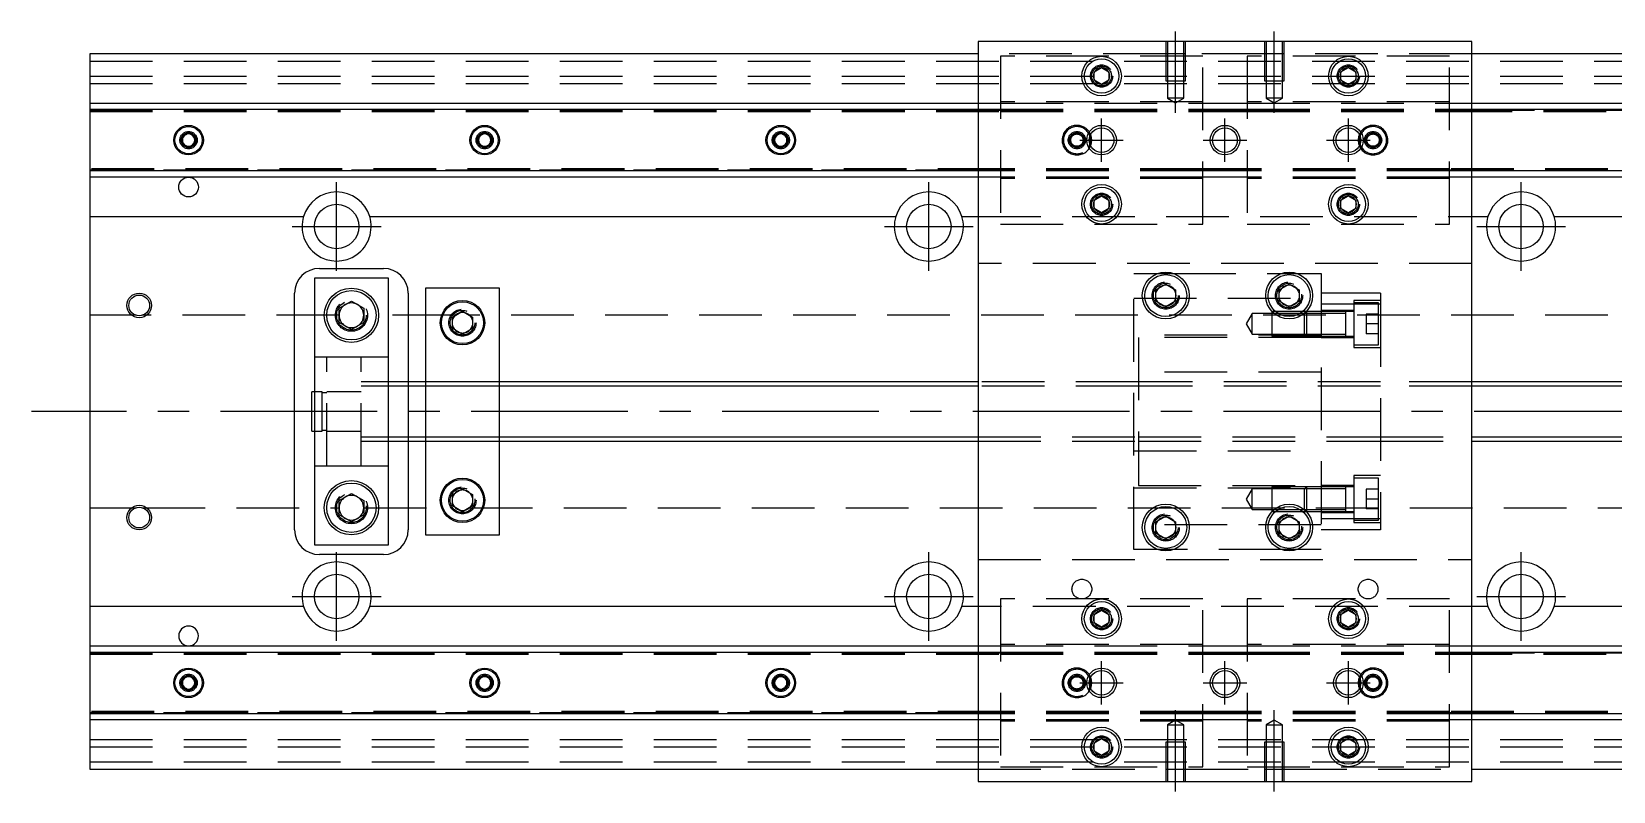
# Model space of a CAD drawing. Extents: x -12 to 629, y -256 to 77.
# Drawn here: x -11.8 to 308.7, y -77 to 77 of the extents above; entities that cross this region are included whole.
import ezdxf

# ---------------------------------------------------------------- set-up
doc = ezdxf.new("R2010")
doc.units = 0
doc.linetypes.add('CENTER', pattern=[50.8, 31.75, -6.35, 6.35, -6.35])
doc.linetypes.add('DASHED', pattern=[19.05, 12.7, -6.35])
doc.layers.get('0').update_dxf_attribs({"linetype": 'CONTINUOUS'})
doc.layers.add('CENTER', color=1, linetype='CENTER')

msp = doc.modelspace()

# ---------------------------------------------------------------- linework, layer by layer
at = {"color": 7, "linetype": 'CONTINUOUS'}
for p, q in [((280, 75), (180, 75)), ((180, 75), (180, -75)), ((280, -75), (280, 75)), ((0, 72.5), (0, 62.5)), ((180, 72.5), (0, 72.5)), ((460, 72.5), (280, 72.5)), ((203.5, 68.87), (205, 69.73)), ((203.5, 67.13), (203.5, 68.87)), ((205, 69.73), (206.5, 68.87)), ((206.5, 68.87), (206.5, 67.13)), ((253.5, 68.87), (255, 69.73)), ((253.5, 67.13), (253.5, 68.87)), ((255, 69.73), (256.5, 68.87)), ((256.5, 68.87), (256.5, 67.13)), ((205, 66.27), (203.5, 67.13)), ((206.5, 67.13), (205, 66.27)), ((255, 66.27), (253.5, 67.13)), ((256.5, 67.13), (255, 66.27)), ((0, 62.5), (180, 62.5)), ((0, 62.5), (0, 61.25)), ((0, 61.25), (180, 61.25)), ((0, 61.25), (0, 48.75)), ((280, 62.5), (460, 62.5)), ((280, 61.25), (460, 61.25)), ((18.75, 55.72), (20, 56.44)), ((18.75, 54.28), (18.75, 55.72)), ((20, 56.44), (21.25, 55.72)), ((21.25, 55.72), (21.25, 54.28)), ((78.75, 55.72), (80, 56.44)), ((78.75, 54.28), (78.75, 55.72)), ((80, 56.44), (81.25, 55.72)), ((81.25, 55.72), (81.25, 54.28)), ((138.75, 55.72), (140, 56.44)), ((138.75, 54.28), (138.75, 55.72)), ((140, 56.44), (141.25, 55.72)), ((141.25, 55.72), (141.25, 54.28)), ((20, 53.56), (18.75, 54.28)), ((21.25, 54.28), (20, 53.56)), ((80, 53.56), (78.75, 54.28)), ((81.25, 54.28), (80, 53.56)), ((140, 53.56), (138.75, 54.28)), ((141.25, 54.28), (140, 53.56)), ((180, 48.75), (0, 48.75)), ((0, 48.75), (0, 47.5)), ((460, 48.75), (280, 48.75)), ((180, 47.5), (0, 47.5)), ((0, 47.5), (0, 39.5)), ((460, 47.5), (280, 47.5)), ((203.5, 42.87), (205, 43.73)), ((203.5, 41.13), (203.5, 42.87)), ((205, 43.73), (206.5, 42.87)), ((206.5, 42.87), (206.5, 41.13)), ((253.5, 42.87), (255, 43.73)), ((253.5, 41.13), (253.5, 42.87)), ((255, 43.73), (256.5, 42.87)), ((256.5, 42.87), (256.5, 41.13)), ((0, 39.5), (43.29, 39.5)), ((0, 39.5), (0, -39.5)), ((56.71, 39.5), (163.29, 39.5)), ((176.71, 39.5), (180, 39.5)), ((205, 40.27), (203.5, 41.13)), ((206.5, 41.13), (205, 40.27)), ((255, 40.27), (253.5, 41.13)), ((256.5, 41.13), (255, 40.27)), ((280, 39.5), (283.29, 39.5)), ((296.71, 39.5), (403.29, 39.5)), ((46.5, 29), (59.5, 29)), ((45.5, 27), (45.5, -27)), ((60.5, 27), (45.5, 27)), ((60.5, -27), (60.5, 27)), ((216, 24.65), (218, 25.81)), ((218, 25.81), (220, 24.65)), ((241, 24.65), (243, 25.81)), ((243, 25.81), (245, 24.65)), ((41.5, -24), (41.5, 24)), ((64.5, 24), (64.5, 6)), ((68, 25), (68, 6)), ((83, 25), (68, 25)), ((83, 6), (83, 25)), ((216, 22.35), (216, 24.65)), ((220, 24.65), (220, 22.35)), ((241, 22.35), (241, 24.65)), ((245, 24.65), (245, 22.35)), ((50.5, 20.94), (53, 22.39)), ((50.5, 18.06), (50.5, 20.94)), ((53, 22.39), (55.5, 20.94)), ((55.5, 20.94), (55.5, 18.06)), ((73.5, 19.15), (75.5, 20.31)), ((75.5, 20.31), (77.5, 19.15)), ((218, 21.19), (216, 22.35)), ((220, 22.35), (218, 21.19)), ((243, 21.19), (241, 22.35)), ((245, 22.35), (243, 21.19)), ((53, 16.61), (50.5, 18.06)), ((55.5, 18.06), (53, 16.61)), ((73.5, 16.85), (73.5, 19.15)), ((75.5, 15.69), (73.5, 16.85)), ((77.5, 16.85), (75.5, 15.69)), ((77.5, 19.15), (77.5, 16.85)), ((254.5, 15.25), (254.5, 15.25)), ((45, 0), (45, 4)), ((45.5, 4), (45, 4)), ((180, 6), (60.5, 6)), ((410, 6), (280, 6)), ((45, -4), (45, 0)), ((45, -4), (45.5, -4)), ((60.5, -6), (180, -6)), ((64.5, -6), (64.5, -24)), ((68, -6), (68, -25)), ((83, -25), (83, -6)), ((280, -6), (410, -6)), ((73.5, -16.85), (75.5, -15.69)), ((75.5, -15.69), (77.5, -16.85)), ((254.5, -15.65), (254.5, -15.25)), ((50.5, -18.06), (53, -16.61)), ((50.5, -20.94), (50.5, -18.06)), ((53, -16.61), (55.5, -18.06)), ((55.5, -18.06), (55.5, -20.94)), ((73.5, -19.15), (73.5, -16.85)), ((75.5, -20.31), (73.5, -19.15)), ((77.5, -19.15), (75.5, -20.31)), ((77.5, -16.85), (77.5, -19.15)), ((53, -22.39), (50.5, -20.94)), ((55.5, -20.94), (53, -22.39)), ((216, -22.35), (218, -21.19)), ((216, -24.65), (216, -22.35)), ((218, -21.19), (220, -22.35)), ((220, -22.35), (220, -24.65)), ((241, -22.35), (243, -21.19)), ((241, -24.65), (241, -22.35)), ((243, -21.19), (245, -22.35)), ((245, -22.35), (245, -24.65)), ((254.5, -20.25), (254.5, -19.85)), ((68, -25), (83, -25)), ((218, -25.81), (216, -24.65)), ((220, -24.65), (218, -25.81)), ((243, -25.81), (241, -24.65)), ((245, -24.65), (243, -25.81)), ((45.5, -27), (60.5, -27)), ((59.5, -29), (46.5, -29)), ((0, -39.5), (0, -47.5)), ((43.29, -39.5), (0, -39.5)), ((163.29, -39.5), (56.71, -39.5)), ((180, -39.5), (176.71, -39.5)), ((203.5, -41.13), (205, -40.27)), ((203.5, -42.87), (203.5, -41.13)), ((205, -40.27), (206.5, -41.13)), ((206.5, -41.13), (206.5, -42.87)), ((253.5, -41.13), (255, -40.27)), ((253.5, -42.87), (253.5, -41.13)), ((255, -40.27), (256.5, -41.13)), ((256.5, -41.13), (256.5, -42.87)), ((283.29, -39.5), (280, -39.5)), ((403.29, -39.5), (296.71, -39.5)), ((205, -43.73), (203.5, -42.87)), ((206.5, -42.87), (205, -43.73)), ((255, -43.73), (253.5, -42.87)), ((256.5, -42.87), (255, -43.73)), ((0, -47.5), (180, -47.5)), ((0, -47.5), (0, -48.75)), ((280, -47.5), (460, -47.5)), ((0, -48.75), (180, -48.75)), ((0, -48.75), (0, -61.25)), ((280, -48.75), (460, -48.75)), ((18.75, -54.28), (20, -53.56)), ((18.75, -55.72), (18.75, -54.28)), ((20, -53.56), (21.25, -54.28)), ((21.25, -54.28), (21.25, -55.72)), ((78.75, -54.28), (80, -53.56)), ((78.75, -55.72), (78.75, -54.28)), ((80, -53.56), (81.25, -54.28)), ((81.25, -54.28), (81.25, -55.72)), ((138.75, -54.28), (140, -53.56)), ((138.75, -55.72), (138.75, -54.28)), ((140, -53.56), (141.25, -54.28)), ((141.25, -54.28), (141.25, -55.72)), ((20, -56.44), (18.75, -55.72)), ((21.25, -55.72), (20, -56.44)), ((80, -56.44), (78.75, -55.72)), ((81.25, -55.72), (80, -56.44)), ((140, -56.44), (138.75, -55.72)), ((141.25, -55.72), (140, -56.44)), ((180, -61.25), (0, -61.25)), ((0, -61.25), (0, -62.5)), ((180, -62.5), (0, -62.5)), ((0, -62.5), (0, -72.5)), ((460, -61.25), (280, -61.25)), ((460, -62.5), (280, -62.5)), ((203.5, -67.13), (205, -66.27)), ((203.5, -68.87), (203.5, -67.13)), ((205, -66.27), (206.5, -67.13)), ((206.5, -67.13), (206.5, -68.87)), ((253.5, -67.13), (255, -66.27)), ((253.5, -68.87), (253.5, -67.13)), ((255, -66.27), (256.5, -67.13)), ((256.5, -67.13), (256.5, -68.87)), ((205, -69.73), (203.5, -68.87)), ((206.5, -68.87), (205, -69.73)), ((255, -69.73), (253.5, -68.87)), ((256.5, -68.87), (255, -69.73)), ((0, -72.5), (180, -72.5)), ((280, -72.5), (460, -72.5)), ((180, -75), (280, -75))]:
    msp.add_line(p, q, dxfattribs=at)
at = {"color": 3, "linetype": 'DASHED'}
for p, q in [((218, 75), (218, 67)), ((218.35, 75), (218.35, 67)), ((221.65, 67), (221.65, 75)), ((222, 67), (222, 75)), ((238, 75), (238, 67)), ((238.35, 75), (238.35, 67)), ((241.65, 67), (241.65, 75)), ((242, 67), (242, 75)), ((0, 71), (460, 71)), ((218, 72.5), (180, 72.5)), ((225.5, 72), (184.5, 72)), ((184.5, 72), (184.5, 38)), ((222, 72.5), (218, 72.5)), ((238, 72.5), (222, 72.5)), ((225.5, 38), (225.5, 72)), ((275.5, 72), (234.5, 72)), ((234.5, 72), (234.5, 38)), ((242, 72.5), (238, 72.5)), ((280, 72.5), (242, 72.5)), ((275.5, 38), (275.5, 72)), ((0, 68), (460, 68)), ((203, 68), (203.02, 68.3)), ((256.97, 68.33), (257, 68)), ((0, 66.5), (460, 66.5)), ((218, 67), (222, 67)), ((218.35, 67), (218.35, 63.5)), ((221.65, 63.5), (221.65, 67)), ((238, 67), (242, 67)), ((238.35, 67), (238.35, 63.5)), ((241.65, 63.5), (241.65, 67)), ((0, 61.11), (180, 61.11)), ((0, 61.1), (184.5, 61.1)), ((180, 62.5), (184.5, 62.5)), ((180, 61.25), (184.5, 61.25)), ((180, 61.11), (184.5, 61.11)), ((225.5, 62.8), (184.5, 62.8)), ((184.5, 62.5), (225.5, 62.5)), ((184.5, 61.25), (225.5, 61.25)), ((184.5, 61.11), (225.5, 61.11)), ((184.5, 61.1), (225.5, 61.1)), ((221.65, 63.5), (218.35, 63.5)), ((218.35, 63.5), (220, 62.55)), ((220, 62.55), (221.65, 63.5)), ((225.5, 62.5), (234.5, 62.5)), ((225.5, 61.25), (234.5, 61.25)), ((225.5, 61.11), (234.5, 61.11)), ((225.5, 61.1), (234.5, 61.1)), ((275.5, 62.8), (234.5, 62.8)), ((234.5, 62.5), (275.5, 62.5)), ((234.5, 61.25), (275.5, 61.25)), ((234.5, 61.11), (275.5, 61.11)), ((234.5, 61.1), (275.5, 61.1)), ((241.65, 63.5), (238.35, 63.5)), ((238.35, 63.5), (240, 62.55)), ((240, 62.55), (241.65, 63.5)), ((275.5, 62.5), (280, 62.5)), ((275.5, 61.25), (280, 61.25)), ((275.5, 61.11), (280, 61.11)), ((275.5, 61.1), (460, 61.1)), ((280, 61.11), (460, 61.11)), ((0, 60.8), (184.5, 60.8)), ((184.5, 60.8), (225.5, 60.8)), ((225.5, 60.8), (234.5, 60.8)), ((234.5, 60.8), (275.5, 60.8)), ((275.5, 60.8), (460, 60.8)), ((18.5, 55), (18.52, 55.25)), ((81.48, 55.26), (81.5, 55)), ((138.5, 55), (138.52, 55.25)), ((198.75, 55.72), (200, 56.44)), ((198.75, 54.28), (198.75, 55.72)), ((200, 56.44), (201.25, 55.72)), ((201.25, 55.72), (201.25, 54.28)), ((201.48, 55.26), (201.5, 55)), ((258.5, 55), (258.52, 55.25)), ((258.75, 55.72), (260, 56.44)), ((258.75, 54.28), (258.75, 55.72)), ((260, 56.44), (261.25, 55.72)), ((261.25, 55.72), (261.25, 54.28)), ((200, 53.56), (198.75, 54.28)), ((201.25, 54.28), (200, 53.56)), ((260, 53.56), (258.75, 54.28)), ((261.25, 54.28), (260, 53.56)), ((184.5, 49.2), (0, 49.2)), ((184.5, 48.9), (0, 48.9)), ((180, 48.89), (0, 48.89)), ((184.5, 48.89), (180, 48.89)), ((184.5, 48.75), (180, 48.75)), ((225.5, 49.2), (184.5, 49.2)), ((225.5, 48.9), (184.5, 48.9)), ((225.5, 48.89), (184.5, 48.89)), ((225.5, 48.75), (184.5, 48.75)), ((234.5, 49.2), (225.5, 49.2)), ((234.5, 48.9), (225.5, 48.9)), ((234.5, 48.89), (225.5, 48.89)), ((234.5, 48.75), (225.5, 48.75)), ((275.5, 49.2), (234.5, 49.2)), ((275.5, 48.9), (234.5, 48.9)), ((275.5, 48.89), (234.5, 48.89)), ((275.5, 48.75), (234.5, 48.75)), ((460, 49.2), (275.5, 49.2)), ((460, 48.9), (275.5, 48.9)), ((280, 48.89), (275.5, 48.89)), ((280, 48.75), (275.5, 48.75)), ((460, 48.89), (280, 48.89)), ((184.5, 47.5), (180, 47.5)), ((225.5, 47.5), (184.5, 47.5)), ((225.5, 47.2), (184.5, 47.2)), ((234.5, 47.5), (225.5, 47.5)), ((275.5, 47.5), (234.5, 47.5)), ((275.5, 47.2), (234.5, 47.2)), ((280, 47.5), (275.5, 47.5)), ((206.97, 42.33), (207, 42)), ((253, 42), (253.03, 42.35)), ((180, 39.5), (280, 39.5)), ((184.5, 38), (225.5, 38)), ((234.5, 38), (275.5, 38)), ((280, 30), (180, 30)), ((211.5, -28), (211.5, 28)), ((211.5, 28), (216.48, 28)), ((216.48, 28), (219.52, 28)), ((219.52, 28), (241.48, 28)), ((241.48, 28), (244.52, 28)), ((244.52, 28), (249.5, 28)), ((249.5, 28), (249.5, -28)), ((211.5, 23), (249.5, 23)), ((215.5, 23.5), (215.52, 23.8)), ((245.48, 23.79), (245.5, 23.5)), ((261.5, 24), (249.5, 24)), ((256.1, 22.5), (256.1, 13)), ((261.5, 22.5), (256.1, 22.5)), ((261.5, 24), (261.5, 21.75)), ((9.36, 19.5), (0, 19.5)), ((50.5, 19.5), (10.64, 19.5)), ((50, 19.5), (50.02, 19.85)), ((74.03, 19.5), (55.5, 19.5)), ((460, 19.5), (76.97, 19.5)), ((235.5, 19.85), (234.29, 17.75)), ((235.5, 15.65), (235.5, 19.85)), ((239.5, 19.85), (235.5, 19.85)), ((239.5, 20.25), (239.5, 15.25)), ((239.53, 20.25), (239.5, 20.25)), ((246.1, 19.85), (239.5, 19.85)), ((240.26, 20.25), (239.53, 20.25)), ((245.74, 20.25), (240.26, 20.25)), ((246.47, 20.25), (245.74, 20.25)), ((246.5, 20.25), (246.1, 19.85)), ((246.1, 15.65), (246.1, 19.85)), ((249.5, 19.85), (246.1, 19.85)), ((246.5, 20.25), (246.47, 20.25)), ((246.5, 20.25), (246.5, 15.25)), ((249.5, 20.25), (246.5, 20.25)), ((249.5, 20.25), (246.5, 20.25)), ((261.5, 21.75), (249.5, 21.75)), ((256.1, 20.5), (249.5, 20.5)), ((254.5, 20.25), (249.5, 20.25)), ((254.5, 19.85), (249.5, 19.85)), ((254.5, 20.25), (254.49, 20.25)), ((254.5, 20), (254.5, 20.25)), ((256.1, 20.25), (254.5, 20.25)), ((254.5, 20.25), (254.5, 20.25)), ((254.5, 15.51), (254.5, 20)), ((261.1, 22), (256.1, 22)), ((258.6, 19.75), (258.6, 17.75)), ((261.1, 19.75), (258.6, 19.75)), ((261.1, 13.5), (261.1, 22)), ((261.5, 21.75), (261.5, -21.75)), ((73, 18), (73.01, 18.25)), ((234.29, 17.75), (235.5, 15.65)), ((261.1, 17.75), (258.6, 17.75)), ((258.6, 17.75), (258.6, 15.75)), ((249.5, 15.5), (211.5, 15.5)), ((212.5, 15), (212.5, -15)), ((249.5, 15), (212.5, 15)), ((235.5, 15.65), (239.5, 15.65)), ((239.5, 15.65), (246.1, 15.65)), ((239.5, 15.25), (246.5, 15.25)), ((246.1, 15.65), (249.5, 15.65)), ((246.1, 15.65), (246.5, 15.25)), ((246.5, 15.25), (249.5, 15.25)), ((246.5, 15.25), (249.5, 15.25)), ((249.5, 15.65), (254.5, 15.65)), ((249.5, 15.25), (254.5, 15.25)), ((249.5, 15), (256.1, 15)), ((254.49, 15.25), (254.5, 15.25)), ((254.5, 15.25), (254.5, 15.51)), ((254.5, 15.25), (256.1, 15.25)), ((254.5, 15.25), (254.5, 15.25)), ((256.1, 13.5), (261.1, 13.5)), ((256.1, 13), (261.5, 13)), ((261.1, 15.75), (258.6, 15.75)), ((48, 11), (45.5, 11)), ((48, -11), (48, 11)), ((55, 11), (48, 11)), ((55, -11), (55, 11)), ((60.5, 11), (55, 11)), ((249.5, 8), (211.5, 8)), ((47.1, 4), (45.5, 4)), ((47.1, 0), (47.1, 4)), ((48, 3.8), (47.1, 3.8)), ((55, 4), (48, 4)), ((60.5, 6), (55, 6)), ((60.5, 5.12), (55, 5.12)), ((64.5, 6), (64.5, 5.12)), ((64.5, 5.12), (64.5, -5.12)), ((68, 6), (68, 5.12)), ((68, 5.12), (68, -5.12)), ((83, 5.12), (83, 6)), ((83, -5.12), (83, 5.12)), ((212.5, 6), (180, 6)), ((212.5, 5.12), (180, 5.12)), ((261.5, 6), (212.5, 6)), ((261.5, 5.12), (212.5, 5.12)), ((280, 6), (261.5, 6)), ((280, 5.12), (261.5, 5.12)), ((47.1, -4), (47.1, 0)), ((45.5, -4), (47.1, -4)), ((47.1, -3.8), (48, -3.8)), ((48, -4), (55, -4)), ((55, -5.12), (60.5, -5.12)), ((55, -6), (60.5, -6)), ((64.5, -5.12), (64.5, -6)), ((68, -5.12), (68, -6)), ((83, -6), (83, -5.12)), ((180, -5.12), (212.5, -5.12)), ((180, -6), (212.5, -6)), ((212.5, -5.12), (261.5, -5.12)), ((212.5, -6), (261.5, -6)), ((261.5, -5.12), (280, -5.12)), ((261.5, -6), (280, -6)), ((211.5, -8), (249.5, -8)), ((45.5, -11), (48, -11)), ((48, -11), (55, -11)), ((55, -11), (60.5, -11)), ((211.5, -15.5), (249.5, -15.5)), ((212.5, -15), (249.5, -15)), ((235.5, -15.65), (234.29, -17.75)), ((235.5, -19.85), (235.5, -15.65)), ((239.5, -15.65), (235.5, -15.65)), ((239.5, -15.25), (239.5, -20.25)), ((246.5, -15.25), (239.5, -15.25)), ((246.1, -15.65), (239.5, -15.65)), ((246.5, -15.25), (246.1, -15.65)), ((246.1, -19.85), (246.1, -15.65)), ((249.5, -15.65), (246.1, -15.65)), ((246.5, -15.25), (246.5, -20.25)), ((249.5, -15.25), (246.5, -15.25)), ((249.5, -15.25), (246.5, -15.25)), ((256.1, -15), (249.5, -15)), ((254.5, -15.25), (249.5, -15.25)), ((254.5, -15.65), (249.5, -15.65)), ((254.5, -15.25), (254.49, -15.25)), ((254.5, -15.51), (254.5, -15.25)), ((254.5, -15.25), (254.5, -15.25)), ((256.1, -15.25), (254.5, -15.25)), ((254.5, -20), (254.5, -15.51)), ((256.1, -13), (256.1, -22.5)), ((261.5, -13), (256.1, -13)), ((261.1, -13.5), (256.1, -13.5)), ((258.6, -15.75), (258.6, -17.75)), ((261.1, -15.75), (258.6, -15.75)), ((261.1, -22), (261.1, -13.5)), ((55.98, -19.14), (56, -19.5)), ((77.98, -17.71), (78, -18)), ((234.29, -17.75), (235.5, -19.85)), ((258.6, -17.75), (258.6, -19.75)), ((261.1, -17.75), (258.6, -17.75)), ((0, -19.5), (9.36, -19.5)), ((10.64, -19.5), (50.5, -19.5)), ((55.5, -19.5), (74.03, -19.5)), ((76.97, -19.5), (460, -19.5)), ((235.5, -19.85), (239.5, -19.85)), ((239.5, -19.85), (246.1, -19.85)), ((239.5, -20.25), (239.53, -20.25)), ((239.53, -20.25), (240.26, -20.25)), ((240.26, -20.25), (245.74, -20.25)), ((245.74, -20.25), (246.47, -20.25)), ((246.1, -19.85), (249.5, -19.85)), ((246.1, -19.85), (246.5, -20.25)), ((246.47, -20.25), (246.5, -20.25)), ((246.5, -20.25), (249.5, -20.25)), ((246.5, -20.25), (249.5, -20.25)), ((249.5, -19.85), (254.5, -19.85)), ((249.5, -20.25), (254.5, -20.25)), ((249.5, -20.5), (256.1, -20.5)), ((261.5, -21.75), (249.5, -21.75)), ((254.49, -20.25), (254.5, -20.25)), ((254.5, -20.25), (254.5, -20)), ((254.5, -20.25), (254.5, -20.25)), ((254.5, -20.25), (256.1, -20.25)), ((256.1, -22), (261.1, -22)), ((261.1, -19.75), (258.6, -19.75)), ((261.5, -21.75), (261.5, -24)), ((249.5, -23), (211.5, -23)), ((215.5, -23.5), (215.52, -23.2)), ((245.48, -23.21), (245.5, -23.5)), ((261.5, -24), (249.5, -24)), ((256.1, -22.5), (261.5, -22.5)), ((216.48, -28), (211.5, -28)), ((219.52, -28), (216.48, -28)), ((241.48, -28), (219.52, -28)), ((244.52, -28), (241.48, -28)), ((249.5, -28), (244.52, -28)), ((180, -30), (280, -30)), ((184.5, -38), (184.5, -72)), ((225.5, -38), (184.5, -38)), ((225.5, -72), (225.5, -38)), ((275.5, -38), (234.5, -38)), ((234.5, -38), (234.5, -72)), ((275.5, -72), (275.5, -38)), ((280, -39.5), (180, -39.5)), ((206.97, -41.67), (207, -42)), ((256.97, -41.67), (257, -42)), ((180, -47.5), (184.5, -47.5)), ((225.5, -47.2), (184.5, -47.2)), ((184.5, -47.5), (225.5, -47.5)), ((225.5, -47.5), (234.5, -47.5)), ((275.5, -47.2), (234.5, -47.2)), ((234.5, -47.5), (275.5, -47.5)), ((275.5, -47.5), (280, -47.5)), ((0, -48.89), (180, -48.89)), ((0, -48.9), (184.5, -48.9)), ((0, -49.2), (184.5, -49.2)), ((180, -48.75), (184.5, -48.75)), ((180, -48.89), (184.5, -48.89)), ((184.5, -48.75), (225.5, -48.75)), ((184.5, -48.89), (225.5, -48.89)), ((184.5, -48.9), (225.5, -48.9)), ((184.5, -49.2), (225.5, -49.2)), ((225.5, -48.75), (234.5, -48.75)), ((225.5, -48.89), (234.5, -48.89)), ((225.5, -48.9), (234.5, -48.9)), ((225.5, -49.2), (234.5, -49.2)), ((234.5, -48.75), (275.5, -48.75)), ((234.5, -48.89), (275.5, -48.89)), ((234.5, -48.9), (275.5, -48.9)), ((234.5, -49.2), (275.5, -49.2)), ((275.5, -48.75), (280, -48.75)), ((275.5, -48.89), (280, -48.89)), ((275.5, -48.9), (460, -48.9)), ((275.5, -49.2), (460, -49.2)), ((280, -48.89), (460, -48.89)), ((198.75, -54.28), (200, -53.56)), ((198.75, -55.72), (198.75, -54.28)), ((200, -53.56), (201.25, -54.28)), ((201.25, -54.28), (201.25, -55.72)), ((258.75, -54.28), (260, -53.56)), ((258.75, -55.72), (258.75, -54.28)), ((260, -53.56), (261.25, -54.28)), ((261.25, -54.28), (261.25, -55.72)), ((21.48, -54.74), (21.5, -55)), ((81.48, -54.74), (81.5, -55)), ((138.5, -55), (138.52, -54.75)), ((198.5, -55), (198.52, -54.75)), ((200, -56.44), (198.75, -55.72)), ((201.25, -55.72), (200, -56.44)), ((258.5, -55), (258.52, -54.75)), ((260, -56.44), (258.75, -55.72)), ((261.25, -55.72), (260, -56.44)), ((184.5, -60.8), (0, -60.8)), ((225.5, -60.8), (184.5, -60.8)), ((234.5, -60.8), (225.5, -60.8)), ((275.5, -60.8), (234.5, -60.8)), ((460, -60.8), (275.5, -60.8)), ((184.5, -61.1), (0, -61.1)), ((180, -61.11), (0, -61.11)), ((184.5, -61.11), (180, -61.11)), ((184.5, -61.25), (180, -61.25)), ((184.5, -62.5), (180, -62.5)), ((225.5, -61.1), (184.5, -61.1)), ((225.5, -61.11), (184.5, -61.11)), ((225.5, -61.25), (184.5, -61.25)), ((225.5, -62.5), (184.5, -62.5)), ((225.5, -62.8), (184.5, -62.8)), ((220, -62.55), (218.35, -63.5)), ((218.35, -63.5), (220, -63.5)), ((218.35, -63.5), (218.35, -67)), ((221.65, -63.5), (220, -62.55)), ((220, -63.5), (221.65, -63.5)), ((221.65, -67), (221.65, -63.5)), ((234.5, -61.1), (225.5, -61.1)), ((234.5, -61.11), (225.5, -61.11)), ((234.5, -61.25), (225.5, -61.25)), ((234.5, -62.5), (225.5, -62.5)), ((275.5, -61.1), (234.5, -61.1)), ((275.5, -61.11), (234.5, -61.11)), ((275.5, -61.25), (234.5, -61.25)), ((275.5, -62.5), (234.5, -62.5)), ((275.5, -62.8), (234.5, -62.8)), ((240, -62.55), (238.35, -63.5)), ((238.35, -63.5), (240, -63.5)), ((238.35, -63.5), (238.35, -67)), ((241.65, -63.5), (240, -62.55)), ((240, -63.5), (241.65, -63.5)), ((241.65, -67), (241.65, -63.5)), ((460, -61.1), (275.5, -61.1)), ((280, -61.11), (275.5, -61.11)), ((280, -61.25), (275.5, -61.25)), ((280, -62.5), (275.5, -62.5)), ((460, -61.11), (280, -61.11)), ((0, -66.5), (460, -66.5)), ((222, -67), (218, -67)), ((218, -67), (218, -75)), ((218.35, -67), (218.35, -75)), ((221.65, -75), (221.65, -67)), ((222, -75), (222, -67)), ((242, -67), (238, -67)), ((238, -67), (238, -75)), ((238.35, -67), (238.35, -75)), ((241.65, -75), (241.65, -67)), ((242, -75), (242, -67)), ((0, -68), (460, -68)), ((206.97, -67.67), (207, -68)), ((253, -68), (253.02, -67.7)), ((0, -71), (460, -71)), ((180, -72.5), (218, -72.5)), ((184.5, -72), (225.5, -72)), ((218, -72.5), (222, -72.5)), ((222, -72.5), (238, -72.5)), ((234.5, -72), (275.5, -72)), ((238, -72.5), (242, -72.5)), ((242, -72.5), (280, -72.5))]:
    msp.add_line(p, q, dxfattribs=at)
at = {"color": 3, "linetype": 'CONTINUOUS'}
for p, q in [((180, 5.12), (60.5, 5.12)), ((410, 5.12), (280, 5.12)), ((60.5, -5.12), (180, -5.12)), ((280, -5.12), (410, -5.12))]:
    msp.add_line(p, q, dxfattribs=at)
at = {"color": 7, "linetype": 'CONTINUOUS'}
for centre, radius in [((205, 68), 4), ((205, 68), 3.5), ((255, 68), 4), ((255, 68), 3.5), ((20, 55), 3), ((20, 55), 2.75), ((80, 55), 3), ((80, 55), 2.75), ((140, 55), 3), ((140, 55), 2.75), ((230, 55), 3), ((205, 55), 2.5), ((230, 55), 2.5), ((255, 55), 2.5), ((20, 45.5), 2), ((205, 42), 4), ((205, 42), 3.5), ((255, 42), 4), ((255, 42), 3.5), ((50, 37.5), 4.5), ((170, 37.5), 4.5), ((290, 37.5), 4.5), ((218, 23.5), 4.75), ((218, 23.5), 4.25), ((243, 23.5), 4.75), ((243, 23.5), 4.25), ((10, 21.5), 2.1), ((53, 19.5), 5.5), ((53, 19.5), 5), ((75.5, 18), 4.5), ((75.5, 18), 4.25), ((53, -19.5), 5.5), ((53, -19.5), 5), ((75.5, -18), 4.5), ((75.5, -18), 4.25), ((218, -23.5), 4.75), ((243, -23.5), 4.75), ((10, -21.5), 2.1), ((218, -23.5), 4.25), ((243, -23.5), 4.25), ((50, -37.5), 4.5), ((170, -37.5), 4.5), ((290, -37.5), 4.5), ((205, -42), 4), ((255, -42), 4), ((205, -42), 3.5), ((255, -42), 3.5), ((20, -55), 3), ((20, -55), 2.75), ((80, -55), 3), ((80, -55), 2.75), ((140, -55), 3), ((140, -55), 2.75), ((205, -55), 2.5), ((230, -55), 3), ((230, -55), 2.5), ((255, -55), 2.5), ((205, -68), 4), ((255, -68), 4), ((205, -68), 3.5), ((255, -68), 3.5)]:
    msp.add_circle(centre, radius, dxfattribs=at)
at = {"color": 3, "linetype": 'DASHED'}
for centre, radius in [((205, 68), 2.25), ((205, 68), 2), ((255, 68), 2.25), ((255, 68), 2), ((20, 55), 1.75), ((20, 55), 1.5), ((80, 55), 1.75), ((80, 55), 1.5), ((140, 55), 1.75), ((140, 55), 1.5), ((200, 55), 1.75), ((200, 55), 1.5), ((200, 55), 1.25), ((260, 55), 1.75), ((260, 55), 1.5), ((260, 55), 1.25), ((205, 42), 2.25), ((205, 42), 2), ((255, 42), 2.25), ((255, 42), 2), ((218, 23.5), 2.75), ((218, 23.5), 2.5), ((243, 23.5), 2.75), ((243, 23.5), 2.5), ((53, 19.5), 3.25), ((53, 19.5), 3), ((75.5, 18), 2.75), ((75.5, 18), 2.5), ((75.5, -18), 2.75), ((75.5, -18), 2.5), ((53, -19.5), 3.25), ((53, -19.5), 3), ((218, -23.5), 2.75), ((218, -23.5), 2.5), ((243, -23.5), 2.75), ((243, -23.5), 2.5), ((201, -36), 2), ((259, -36), 2), ((205, -42), 2.25), ((205, -42), 2), ((255, -42), 2.25), ((255, -42), 2), ((20, -55), 1.75), ((20, -55), 1.5), ((80, -55), 1.75), ((80, -55), 1.5), ((140, -55), 1.75), ((140, -55), 1.5), ((200, -55), 1.75), ((200, -55), 1.5), ((200, -55), 1.25), ((260, -55), 1.75), ((260, -55), 1.5), ((260, -55), 1.25), ((205, -68), 2.25), ((205, -68), 2), ((255, -68), 2.25), ((255, -68), 2)]:
    msp.add_circle(centre, radius, dxfattribs=at)
at = {"color": 3, "linetype": 'CONTINUOUS'}
for centre, radius in [((205, 55), 3), ((255, 55), 3), ((10, 21.5), 2.5), ((10, -21.5), 2.5), ((205, -55), 3), ((255, -55), 3)]:
    msp.add_circle(centre, radius, dxfattribs=at)
at = {"color": 7, "linetype": 'CONTINUOUS'}
for centre, radius, start, end in [((205, 68), 1.65, 155.38, 180), ((205, 68), 1.65, 180, 204.62), ((205, 68), 1.65, 144.62, 155.38), ((205, 68), 1.65, 204.62, 215.38), ((205, 68), 1.65, 95.38, 144.62), ((205, 68), 1.65, 84.62, 95.38), ((205, 68), 1.65, 35.38, 84.62), ((205, 68), 1.65, 24.62, 35.38), ((205, 68), 1.65, 324.62, 335.38), ((205, 68), 1.65, 335.38, 24.62), ((255, 68), 1.65, 155.38, 180), ((255, 68), 1.65, 180, 204.62), ((255, 68), 1.65, 144.62, 155.38), ((255, 68), 1.65, 204.62, 215.38), ((255, 68), 1.65, 95.38, 144.62), ((255, 68), 1.65, 84.62, 95.38), ((255, 68), 1.65, 35.38, 84.62), ((255, 68), 1.65, 24.62, 35.38), ((255, 68), 1.65, 324.62, 335.38), ((255, 68), 1.65, 335.38, 24.62), ((205, 68), 1.65, 215.38, 264.62), ((205, 68), 1.65, 264.62, 275.38), ((205, 68), 1.65, 275.38, 324.62), ((255, 68), 1.65, 215.38, 264.62), ((255, 68), 1.65, 264.62, 275.38), ((255, 68), 1.65, 275.38, 324.62), ((20, 55), 1.25, 120, 180), ((20, 55), 1.25, 180, 240), ((20, 55), 1.25, 60, 120), ((20, 55), 1.25, 0, 60), ((20, 55), 1.25, 300, 0), ((80, 55), 1.25, 120, 180), ((80, 55), 1.25, 180, 240), ((80, 55), 1.25, 60, 120), ((80, 55), 1.25, 0, 60), ((80, 55), 1.25, 300, 0), ((140, 55), 1.25, 120, 180), ((140, 55), 1.25, 180, 240), ((140, 55), 1.25, 60, 120), ((140, 55), 1.25, 0, 60), ((140, 55), 1.25, 300, 0), ((20, 55), 1.25, 240, 300), ((80, 55), 1.25, 240, 300), ((140, 55), 1.25, 240, 300), ((50, 37.5), 7, 16.6016, 163.3984), ((170, 37.5), 7, 16.6016, 163.3984), ((205, 42), 1.65, 155.38, 180), ((205, 42), 1.65, 180, 204.62), ((205, 42), 1.65, 144.62, 155.38), ((205, 42), 1.65, 95.38, 144.62), ((205, 42), 1.65, 84.62, 95.38), ((205, 42), 1.65, 35.38, 84.62), ((205, 42), 1.65, 24.62, 35.38), ((205, 42), 1.65, 335.38, 24.62), ((255, 42), 1.65, 155.38, 180), ((255, 42), 1.65, 180, 204.62), ((255, 42), 1.65, 144.62, 155.38), ((255, 42), 1.65, 95.38, 144.62), ((255, 42), 1.65, 84.62, 95.38), ((255, 42), 1.65, 35.38, 84.62), ((255, 42), 1.65, 24.62, 35.38), ((255, 42), 1.65, 335.38, 24.62), ((290, 37.5), 7, 16.6016, 163.3984), ((50, 37.5), 7, 163.3984, 16.6016), ((170, 37.5), 7, 163.3984, 16.6016), ((205, 42), 1.65, 204.62, 215.38), ((205, 42), 1.65, 215.38, 264.62), ((205, 42), 1.65, 264.62, 275.38), ((205, 42), 1.65, 275.38, 324.62), ((205, 42), 1.65, 324.62, 335.38), ((255, 42), 1.65, 204.62, 215.38), ((255, 42), 1.65, 215.38, 264.62), ((255, 42), 1.65, 264.62, 275.38), ((255, 42), 1.65, 275.38, 324.62), ((255, 42), 1.65, 324.62, 335.38), ((290, 37.5), 7, 163.3984, 16.6016), ((46.5, 24), 5, 90, 180), ((59.5, 24), 5, 0, 90), ((218, 23.5), 2.1, 162.2472, 180), ((218, 23.5), 2.1, 180, 197.7528), ((218, 23.5), 2.1, 137.7528, 162.2472), ((218, 23.5), 2.1, 197.7528, 222.2472), ((218, 23.5), 2.1, 102.2472, 137.7528), ((218, 23.5), 2.1, 77.7528, 102.2472), ((218, 23.5), 2.1, 42.2472, 77.7528), ((218, 23.5), 2.1, 17.7528, 42.2472), ((218, 23.5), 2.1, 317.7528, 342.2472), ((218, 23.5), 2.1, 342.2472, 17.7528), ((243, 23.5), 2.1, 162.2472, 180), ((243, 23.5), 2.1, 180, 197.7528), ((243, 23.5), 2.1, 137.7528, 162.2472), ((243, 23.5), 2.1, 197.7528, 222.2472), ((243, 23.5), 2.1, 102.2472, 137.7528), ((243, 23.5), 2.1, 77.7528, 102.2472), ((243, 23.5), 2.1, 42.2472, 77.7528), ((243, 23.5), 2.1, 17.7528, 42.2472), ((243, 23.5), 2.1, 317.7528, 342.2472), ((243, 23.5), 2.1, 342.2472, 17.7528), ((53, 19.5), 2.5, 120, 180), ((53, 19.5), 2.5, 180, 240), ((53, 19.5), 2.5, 60, 120), ((53, 19.5), 2.5, 0, 60), ((53, 19.5), 2.5, 300, 0), ((75.5, 18), 2.1, 137.7528, 162.2472), ((75.5, 18), 2.1, 102.2472, 137.7528), ((75.5, 18), 2.1, 77.7528, 102.2472), ((75.5, 18), 2.1, 42.2472, 77.7528), ((75.5, 18), 2.1, 17.7528, 42.2472), ((218, 23.5), 2.1, 222.2472, 257.7528), ((218, 23.5), 2.1, 257.7528, 282.2472), ((218, 23.5), 2.1, 282.2472, 317.7528), ((243, 23.5), 2.1, 222.2472, 257.7528), ((243, 23.5), 2.1, 257.7528, 282.2472), ((243, 23.5), 2.1, 282.2472, 317.7528), ((53, 19.5), 2.5, 240, 300), ((75.5, 18), 2.1, 162.2472, 180), ((75.5, 18), 2.1, 180, 197.7528), ((75.5, 18), 2.1, 197.7528, 222.2472), ((75.5, 18), 2.1, 222.2472, 257.7528), ((75.5, 18), 2.1, 282.2472, 317.7528), ((75.5, 18), 2.1, 317.7528, 342.2472), ((75.5, 18), 2.1, 342.2472, 17.7528), ((75.5, 18), 2.1, 257.7528, 282.2472), ((75.5, -18), 2.1, 102.2472, 137.7528), ((75.5, -18), 2.1, 77.7528, 102.2472), ((75.5, -18), 2.1, 42.2472, 77.7528), ((53, -19.5), 2.5, 120, 180), ((53, -19.5), 2.5, 60, 120), ((53, -19.5), 2.5, 0, 60), ((75.5, -18), 2.1, 162.2472, 180), ((75.5, -18), 2.1, 180, 197.7528), ((75.5, -18), 2.1, 137.7528, 162.2472), ((75.5, -18), 2.1, 197.7528, 222.2472), ((75.5, -18), 2.1, 17.7528, 42.2472), ((75.5, -18), 2.1, 317.7528, 342.2472), ((75.5, -18), 2.1, 342.2472, 17.7528), ((53, -19.5), 2.5, 180, 240), ((53, -19.5), 2.5, 240, 300), ((53, -19.5), 2.5, 300, 0), ((75.5, -18), 2.1, 222.2472, 257.7528), ((75.5, -18), 2.1, 257.7528, 282.2472), ((75.5, -18), 2.1, 282.2472, 317.7528), ((218, -23.5), 2.1, 137.7528, 162.2472), ((218, -23.5), 2.1, 102.2472, 137.7528), ((218, -23.5), 2.1, 77.7528, 102.2472), ((218, -23.5), 2.1, 42.2472, 77.7528), ((218, -23.5), 2.1, 17.7528, 42.2472), ((243, -23.5), 2.1, 137.7528, 162.2472), ((243, -23.5), 2.1, 102.2472, 137.7528), ((243, -23.5), 2.1, 77.7528, 102.2472), ((243, -23.5), 2.1, 42.2472, 77.7528), ((243, -23.5), 2.1, 17.7528, 42.2472), ((46.5, -24), 5, 180, 270), ((59.5, -24), 5, 270, 0), ((218, -23.5), 2.1, 162.2472, 180), ((218, -23.5), 2.1, 180, 197.7528), ((218, -23.5), 2.1, 197.7528, 222.2472), ((218, -23.5), 2.1, 222.2472, 257.7528), ((218, -23.5), 2.1, 257.7528, 282.2472), ((218, -23.5), 2.1, 282.2472, 317.7528), ((218, -23.5), 2.1, 317.7528, 342.2472), ((218, -23.5), 2.1, 342.2472, 17.7528), ((243, -23.5), 2.1, 162.2472, 180), ((243, -23.5), 2.1, 180, 197.7528), ((243, -23.5), 2.1, 197.7528, 222.2472), ((243, -23.5), 2.1, 222.2472, 257.7528), ((243, -23.5), 2.1, 257.7528, 282.2472), ((243, -23.5), 2.1, 282.2472, 317.7528), ((243, -23.5), 2.1, 317.7528, 342.2472), ((243, -23.5), 2.1, 342.2472, 17.7528), ((50, -37.5), 7, 343.3984, 196.6016), ((170, -37.5), 7, 343.3984, 196.6016), ((290, -37.5), 7, 343.3984, 196.6016), ((50, -37.5), 7, 196.6016, 343.3984), ((170, -37.5), 7, 196.6016, 343.3984), ((205, -42), 1.65, 155.38, 180), ((205, -42), 1.65, 144.62, 155.38), ((205, -42), 1.65, 95.38, 144.62), ((205, -42), 1.65, 84.62, 95.38), ((205, -42), 1.65, 35.38, 84.62), ((205, -42), 1.65, 24.62, 35.38), ((205, -42), 1.65, 335.38, 24.62), ((255, -42), 1.65, 155.38, 180), ((255, -42), 1.65, 144.62, 155.38), ((255, -42), 1.65, 95.38, 144.62), ((255, -42), 1.65, 84.62, 95.38), ((255, -42), 1.65, 35.38, 84.62), ((255, -42), 1.65, 24.62, 35.38), ((255, -42), 1.65, 335.38, 24.62), ((290, -37.5), 7, 196.6016, 343.3984), ((20, -45.5), 2, 90, 270), ((20, -45.5), 2, 270, 90), ((205, -42), 1.65, 180, 204.62), ((205, -42), 1.65, 204.62, 215.38), ((205, -42), 1.65, 215.38, 264.62), ((205, -42), 1.65, 264.62, 275.38), ((205, -42), 1.65, 275.38, 324.62), ((205, -42), 1.65, 324.62, 335.38), ((255, -42), 1.65, 180, 204.62), ((255, -42), 1.65, 204.62, 215.38), ((255, -42), 1.65, 215.38, 264.62), ((255, -42), 1.65, 264.62, 275.38), ((255, -42), 1.65, 275.38, 324.62), ((255, -42), 1.65, 324.62, 335.38), ((20, -55), 1.25, 120, 180), ((20, -55), 1.25, 60, 120), ((20, -55), 1.25, 0, 60), ((80, -55), 1.25, 120, 180), ((80, -55), 1.25, 60, 120), ((80, -55), 1.25, 0, 60), ((140, -55), 1.25, 120, 180), ((140, -55), 1.25, 60, 120), ((140, -55), 1.25, 0, 60), ((20, -55), 1.25, 180, 240), ((20, -55), 1.25, 240, 300), ((20, -55), 1.25, 300, 0), ((80, -55), 1.25, 180, 240), ((80, -55), 1.25, 240, 300), ((80, -55), 1.25, 300, 0), ((140, -55), 1.25, 180, 240), ((140, -55), 1.25, 240, 300), ((140, -55), 1.25, 300, 0), ((205, -68), 1.65, 144.62, 155.38), ((205, -68), 1.65, 95.38, 144.62), ((205, -68), 1.65, 84.62, 95.38), ((205, -68), 1.65, 35.38, 84.62), ((205, -68), 1.65, 24.62, 35.38), ((255, -68), 1.65, 144.62, 155.38), ((255, -68), 1.65, 95.38, 144.62), ((255, -68), 1.65, 84.62, 95.38), ((255, -68), 1.65, 35.38, 84.62), ((255, -68), 1.65, 24.62, 35.38), ((205, -68), 1.65, 155.38, 180), ((205, -68), 1.65, 180, 204.62), ((205, -68), 1.65, 204.62, 215.38), ((205, -68), 1.65, 215.38, 264.62), ((205, -68), 1.65, 264.62, 275.38), ((205, -68), 1.65, 275.38, 324.62), ((205, -68), 1.65, 324.62, 335.38), ((205, -68), 1.65, 335.38, 24.62), ((255, -68), 1.65, 155.38, 180), ((255, -68), 1.65, 180, 204.62), ((255, -68), 1.65, 204.62, 215.38), ((255, -68), 1.65, 215.38, 264.62), ((255, -68), 1.65, 264.62, 275.38), ((255, -68), 1.65, 275.38, 324.62), ((255, -68), 1.65, 324.62, 335.38), ((255, -68), 1.65, 335.38, 24.62)]:
    msp.add_arc(centre, radius, start, end, dxfattribs=at)
at = {"color": 3, "linetype": 'DASHED'}
for centre, radius, start, end in [((200, 55), 3, 90, 326.4427), ((200, 55), 2.75, 31.0388, 328.9612), ((200, 55), 3, 33.5573, 90), ((260, 55), 3, 213.5573, 90), ((260, 55), 3, 90, 146.4427), ((260, 55), 2.75, 0, 148.9612), ((200, 55), 2.75, 16.8991, 31.0388), ((200, 55), 3, 22.3316, 33.5573), ((200, 55), 2.75, 0, 16.8991), ((200, 55), 2.75, 343.1009, 0), ((200, 55), 3, 337.6684, 22.3316), ((260, 55), 3, 157.6684, 202.3316), ((260, 55), 3, 146.4427, 157.6684), ((260, 55), 2.75, 163.1009, 196.8991), ((260, 55), 2.75, 148.9612, 163.1009), ((260, 55), 2.75, 211.0388, 0), ((200, 55), 2.75, 328.9612, 343.1009), ((200, 55), 3, 326.4427, 337.6684), ((260, 55), 3, 202.3316, 213.5573), ((260, 55), 2.75, 196.8991, 211.0388), ((200, -55), 3, 90, 326.4427), ((200, -55), 2.75, 31.0388, 328.9612), ((200, -55), 3, 33.5573, 90), ((200, -55), 2.75, 16.8991, 31.0388), ((200, -55), 3, 22.3316, 33.5573), ((200, -55), 2.75, 0, 16.8991), ((200, -55), 3, 337.6684, 22.3316), ((260, -55), 3, 157.6684, 202.3316), ((260, -55), 3, 146.4427, 157.6684), ((260, -55), 2.75, 163.1009, 196.8991), ((260, -55), 2.75, 148.9612, 163.1009), ((260, -55), 3, 213.5573, 90), ((260, -55), 3, 90, 146.4427), ((260, -55), 2.75, 0, 148.9612), ((200, -55), 2.75, 328.9612, 343.1009), ((200, -55), 3, 326.4427, 337.6684), ((200, -55), 2.75, 343.1009, 0), ((260, -55), 3, 202.3316, 213.5573), ((260, -55), 2.75, 196.8991, 211.0388), ((260, -55), 2.75, 211.0388, 0)]:
    msp.add_arc(centre, radius, start, end, dxfattribs=at)
at = {"layer": 'CENTER', "color": 1, "linetype": 'CENTER'}
for p, q in [((220, 60.55), (220, 77)), ((240, 60.55), (240, 77)), ((205, 50.6), (205, 59.4)), ((230, 50.6), (230, 59.4)), ((255, 50.6), (255, 59.4)), ((200.6, 55), (209.4, 55)), ((225.6, 55), (234.4, 55)), ((250.6, 55), (259.4, 55)), ((50, 28.5), (50, 46.5)), ((170, 28.5), (170, 46.5)), ((290, 28.5), (290, 46.5)), ((41, 37.5), (59, 37.5)), ((161, 37.5), (179, 37.5)), ((281, 37.5), (299, 37.5)), ((515.44, 0), (-11.8, 0)), ((50, -46.5), (50, -28.5)), ((170, -46.5), (170, -28.5)), ((290, -46.5), (290, -28.5)), ((41, -37.5), (59, -37.5)), ((161, -37.5), (179, -37.5)), ((281, -37.5), (299, -37.5)), ((205, -59.4), (205, -50.6)), ((230, -59.4), (230, -50.6)), ((255, -59.4), (255, -50.6)), ((200.6, -55), (209.4, -55)), ((225.6, -55), (234.4, -55)), ((250.6, -55), (259.4, -55)), ((220, -77), (220, -60.55)), ((240, -77), (240, -60.55))]:
    msp.add_line(p, q, dxfattribs=at)

doc.saveas('drawing.dxf')
